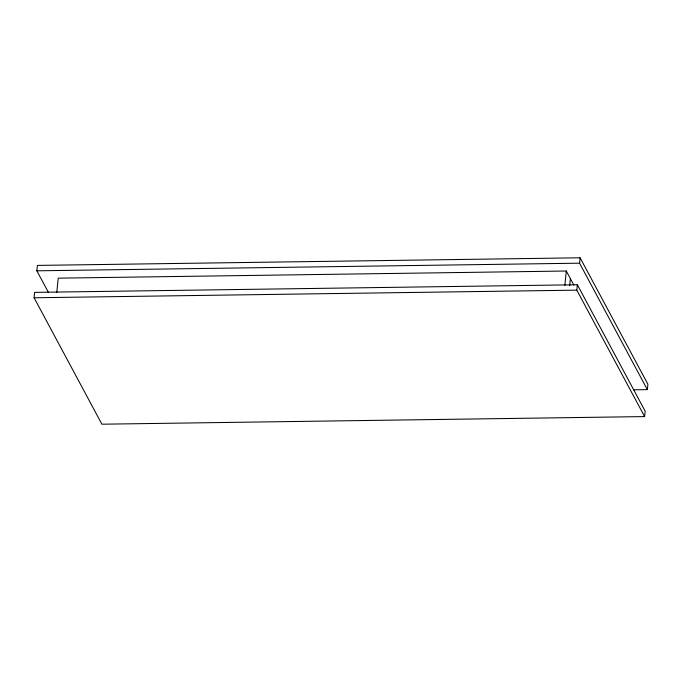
<?xml version="1.0" encoding="UTF-8"?>
<svg xmlns="http://www.w3.org/2000/svg" width="682" height="682" viewBox="0 0 682 682"><rect width="100%" height="100%" fill="white"/><g stroke="black" fill="none" stroke-linecap="round" stroke-linejoin="round"><path stroke-width="1.02" d="M34.1 297.77L34.646 292.373L577.364 284.752L645.155 411.186L644.609 416.583L101.891 424.204L34.1 297.77L576.81 290.148L644.609 416.583M48.396 292.348L36.845 270.814L37.391 265.417L580.109 257.796L647.9 384.23L647.354 389.627L633.518 389.814M56.768 292.527L58.234 278.154L566.307 271.018L573.869 285.136M564.841 285.391L566.307 271.018M569.641 285.792L570.374 278.606M576.81 290.148L577.364 284.752M647.354 389.627L579.555 263.184L580.109 257.796M36.845 270.814L579.555 263.184"/></g></svg>
